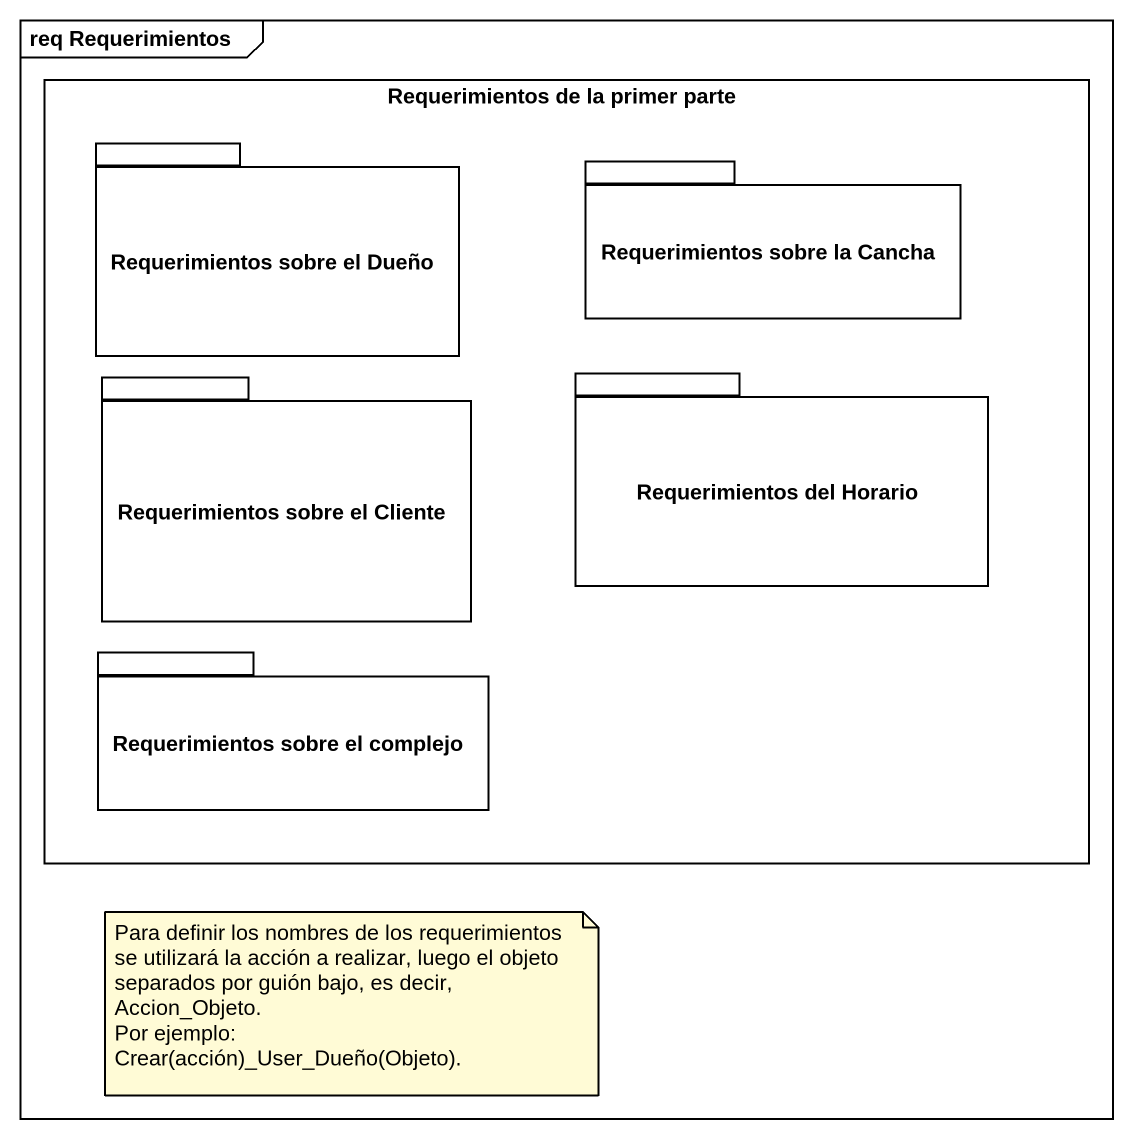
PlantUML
@startuml
mainframe req Requerimientos
rectangle "Requerimientos de la primer parte" as Requerimientos_de_la_primer {
  package "Requerimientos sobre el Dueño" as Requerimientos_sobre_el {
  }
  package "Requerimientos sobre la Cancha" as Requerimientos_sobre_la {
  }
  package "Requerimientos sobre el Cliente" as Requerimientos_sobre_el_2 {
  }
  package "Requerimientos del Horario" as Requerimientos_del_Horario {
  }
  package "Requerimientos sobre el complejo" as Requerimientos_sobre_el_3 {
  }
}
note as N1
  Para definir los nombres de los requerimientos se utilizará la acción a realizar, luego el objeto separados por guión bajo, es decir, Accion_Objeto.
  Por ejemplo:
  Crear(acción)_User_Dueño(Objeto).
end note
@enduml
